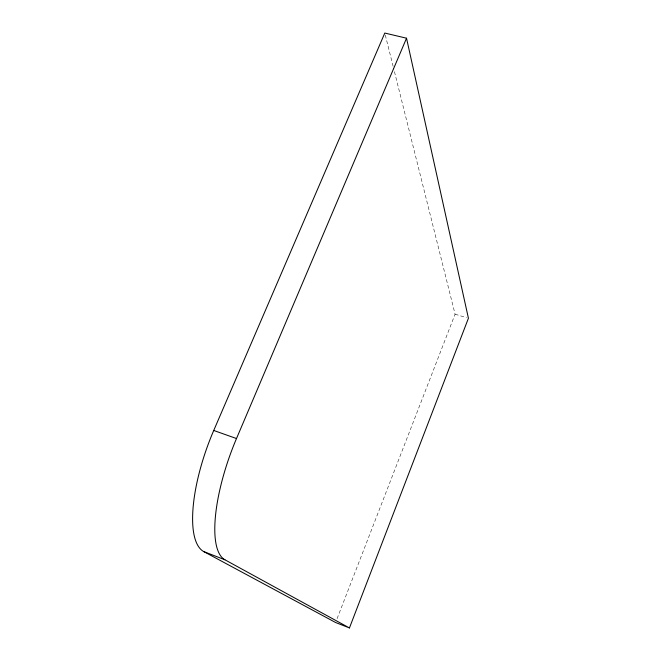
<?xml version="1.0" encoding="UTF-8"?>
<svg xmlns="http://www.w3.org/2000/svg" width="661" height="661" viewBox="0 0 661 661"><rect width="100%" height="100%" fill="white"/><g stroke="black" fill="none" stroke-linecap="round" stroke-linejoin="round"><path stroke-width="0.5" stroke-dasharray="3.31 2.48" d="M337.085 618.663L455.082 314.19L393.551 68.066M455.082 314.19L466.526 317.668M385.297 35.05L393.303 67.067"/><path stroke-width="0.99" d="M349.446 627.95L468.426 318.247L406.532 38.206L384.801 33.05L213.734 430.468A101.488 34.612 -69.8 0 0 203.762 551.588L335.598 622.505L349.446 627.95L224.947 559.801L203.762 551.588M224.947 559.801A102.058 32.835 -69.9 0 1 236.498 438.54L406.532 38.206M213.734 430.468L236.498 438.54"/></g></svg>
